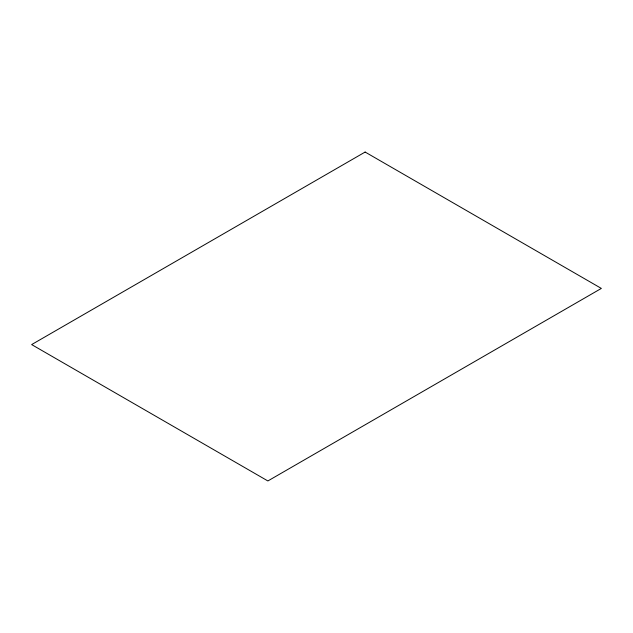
<?xml version="1.0" encoding="UTF-8"?>
<svg xmlns="http://www.w3.org/2000/svg" width="633" height="633" viewBox="0 0 633 633"><rect width="100%" height="100%" fill="white"/><g stroke="black" fill="none" stroke-linecap="round" stroke-linejoin="round"><path stroke-width="0.95" d="M365.13 152.047L31.65 344.581L267.87 480.953L601.35 288.419L365.13 152.047"/></g></svg>
